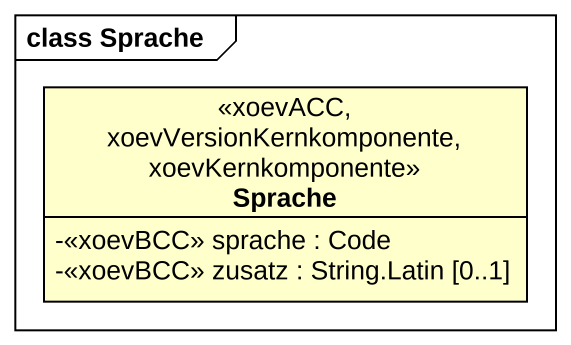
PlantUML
@startuml
mainframe class Sprache
hide circle
hide empty members
skinparam classAttributeIconSize 0
class Sprache <<xoevACC, xoevVersionKernkomponente, xoevKernkomponente>> {
  -<<xoevBCC>> sprache : Code
  -<<xoevBCC>> zusatz : String.Latin [0..1]
}
@enduml
